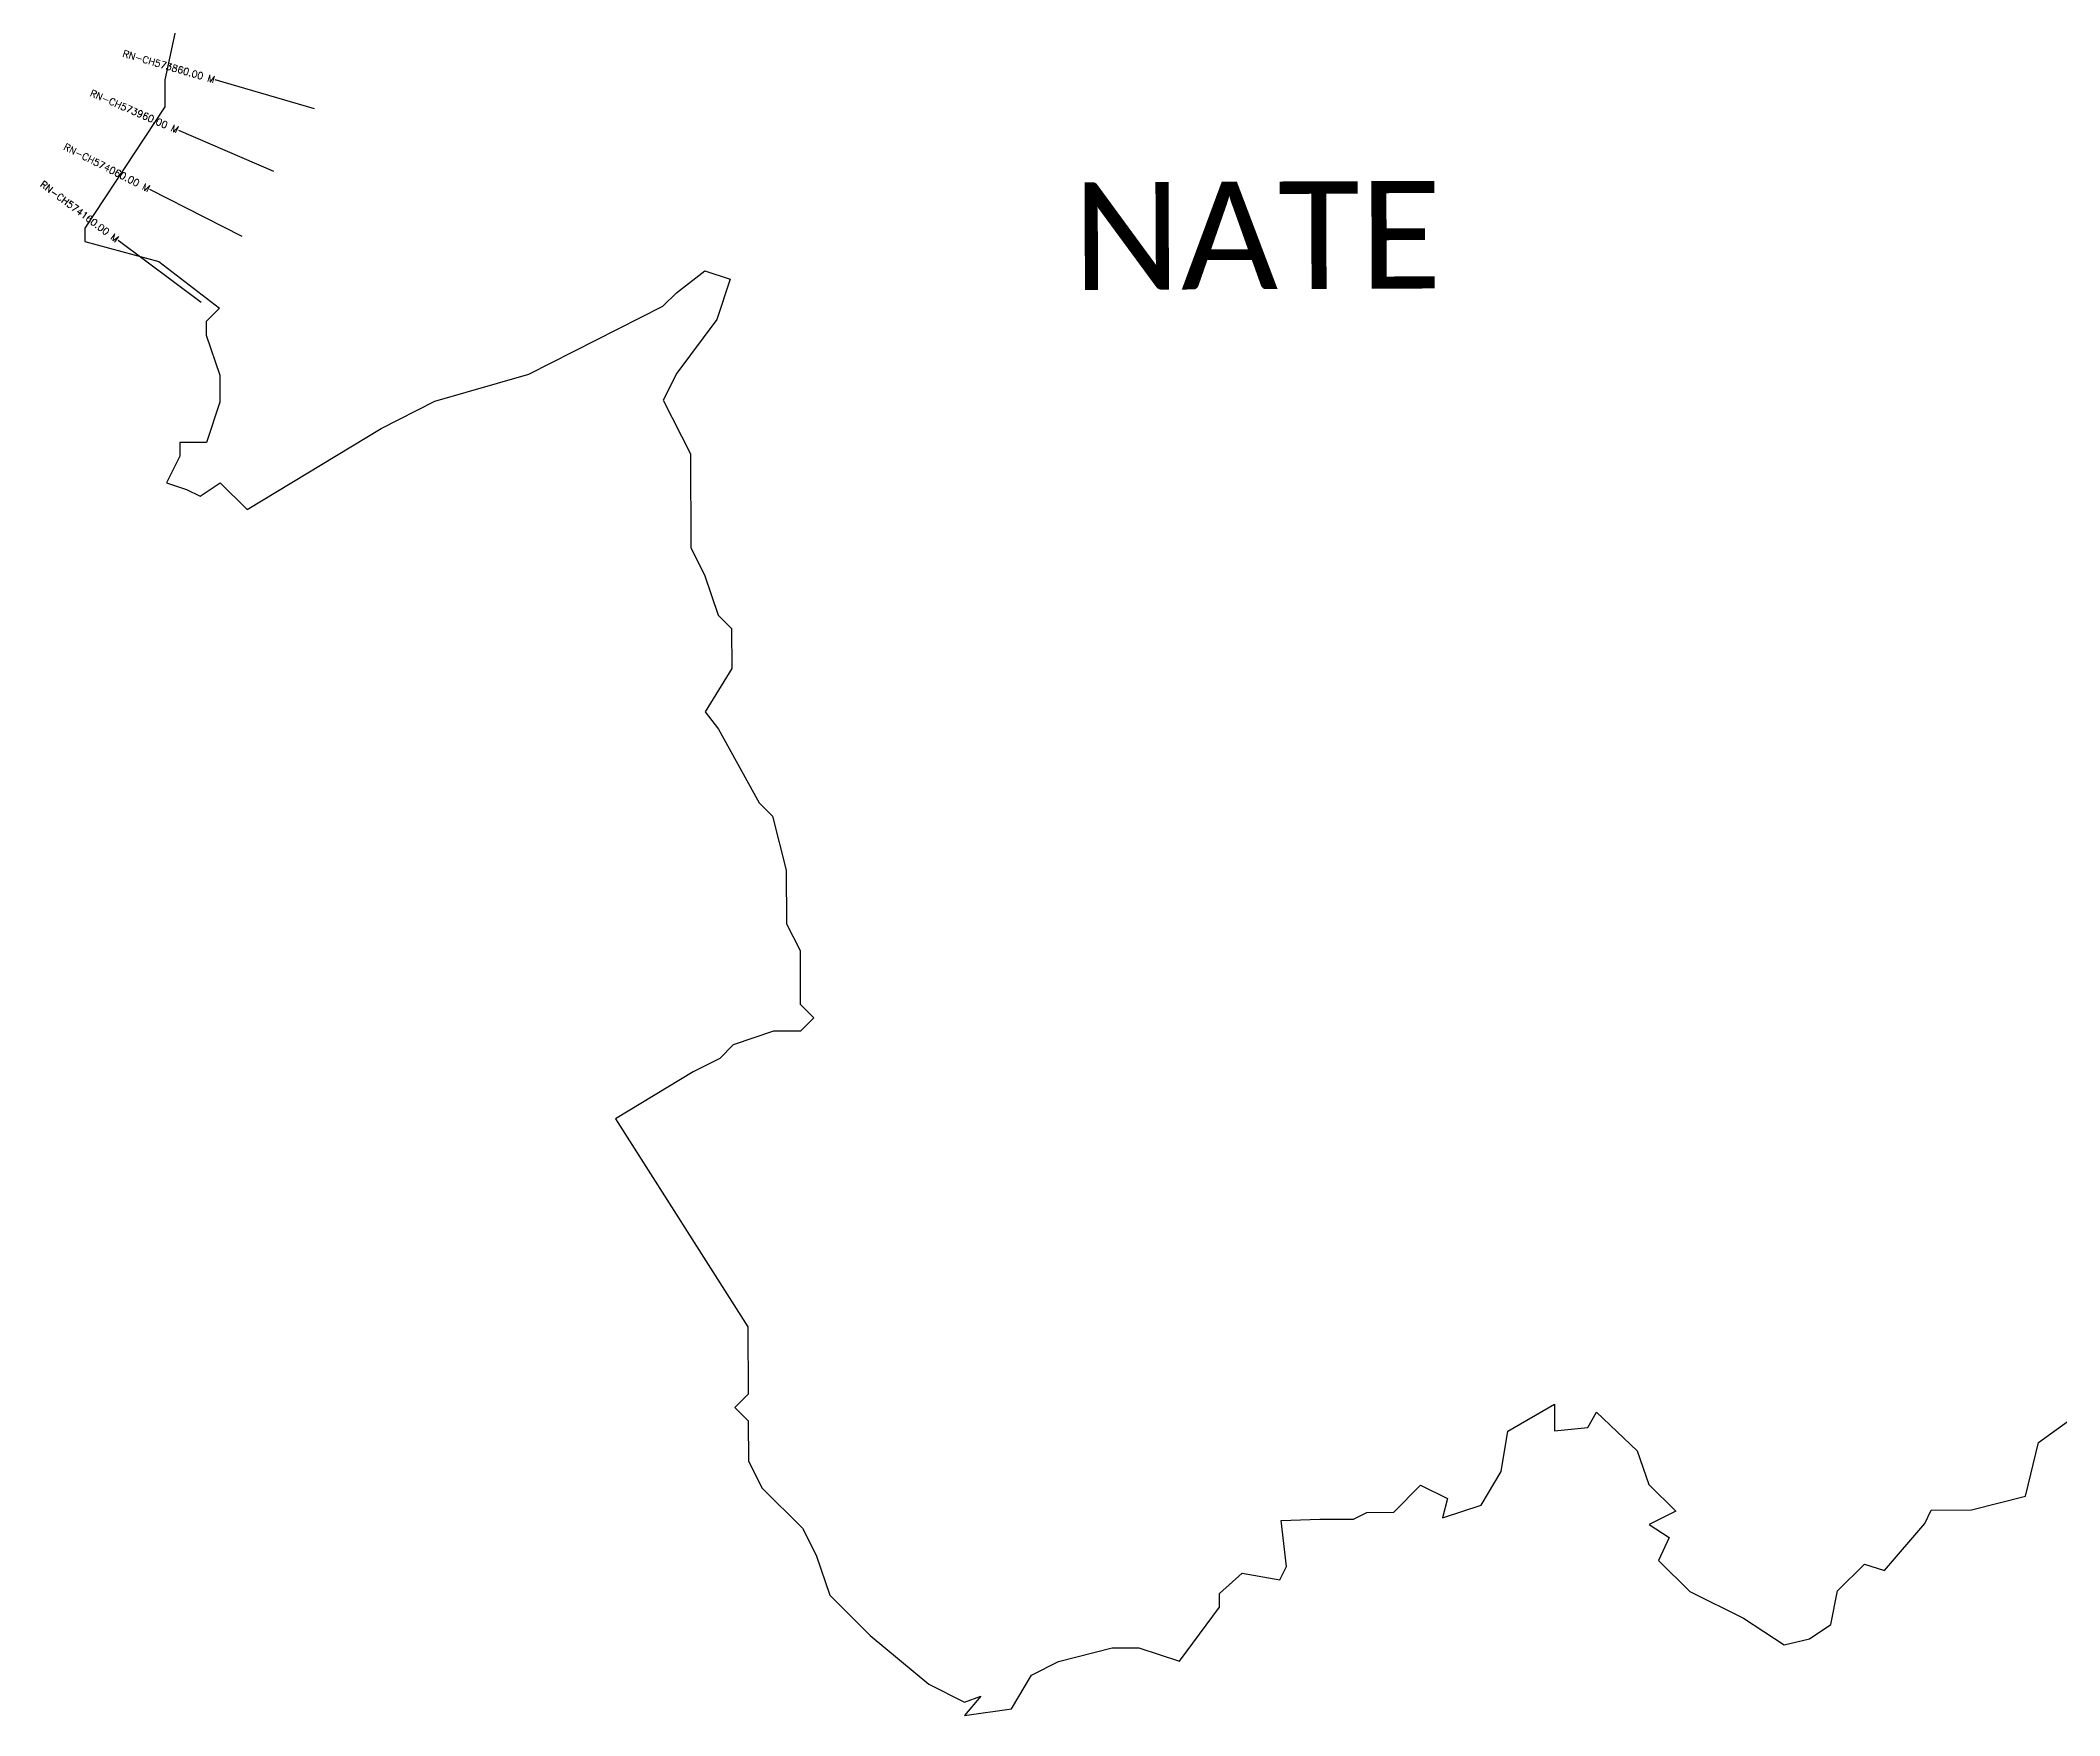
# Model space of a CAD drawing. Header units: metres. Extents: x 321872 to 327738, y 1839281 to 1843763.
# Drawn here: x 321879 to 324805, y 1839281 to 1841709 of the extents above; entities that cross this region are included whole.
import ezdxf
from ezdxf.enums import TextEntityAlignment as Align

# ---------------------------------------------------------------- set-up
doc = ezdxf.new("R2010")
doc.units = ezdxf.units.M
for name, color, linetype in [('CS', 134, 'Continuous'), ('CSMark', 6, 'Continuous'), ('VILLAGE BOUNDRY', 10, 'Continuous'), ('VILLAGE NAME', 250, 'Continuous')]:
    doc.layers.add(name, color=color, linetype=linetype)
doc.styles.get("Standard").update_dxf_attribs({"font": 'simplex.shx'})

msp = doc.modelspace()

# ---------------------------------------------------------------- linework, layer by layer
at = {"layer": 'CS'}
for p, q in [((322276, 1841610.2), (322132, 1841651.9)), ((322216.8, 1841519.2), (322079.1, 1841578.6)), ((322171.1, 1841425), (322037.4, 1841493)), ((322111.4, 1841329.2), (321991.4, 1841419.2))]:
    msp.add_line(p, q, dxfattribs=at)
at = {"layer": 'VILLAGE BOUNDRY'}
msp.add_lwpolyline([(322078, 1841739.6), (322058.9, 1841651.9), (322059.1, 1841612.9), (321942.9, 1841437.2), (321943, 1841417.7), (322050.2, 1841388.9), (322138.2, 1841321.1), (322118.8, 1841301.5), (322118.9, 1841282.1), (322138.6, 1841223.7), (322138.8, 1841184.8), (322119.5, 1841126.3), (322080.6, 1841126.1), (322080.7, 1841106.6), (322061.4, 1841067.6), (322090.6, 1841058), (322110.1, 1841048.3), (322139.3, 1841067.9), (322178.4, 1841029.1), (322372.6, 1841146.8), (322450.4, 1841186.1), (322586.6, 1841225.6), (322780.9, 1841323.9), (322800.4, 1841343.4), (322841.7, 1841375), (322878.2, 1841363.2), (322859, 1841304.7), (322800.9, 1841226.6), (322781.5, 1841187.5), (322820.8, 1841109.8), (322821.4, 1840973.4), (322841, 1840934.5), (322860.8, 1840876.2), (322880.3, 1840856.8), (322880.6, 1840798.4), (322842.3, 1840735.9), (322861.5, 1840710.6), (322920.4, 1840603.8), (322939.9, 1840584.4), (322959.7, 1840506.5), (322960, 1840428.6), (322979.7, 1840389.7), (322980, 1840311.8), (322999.6, 1840292.4), (322980.2, 1840272.9), (322941.2, 1840272.7), (322882.9, 1840253), (322863.5, 1840233.4), (322824.6, 1840213.8), (322712.2, 1840145.6), (322904.1, 1839844.1), (322904.5, 1839746.7), (322885.1, 1839727.1), (322904.7, 1839707.7), (322904.9, 1839649.3), (322924.6, 1839610.4), (322983.3, 1839552.2), (323002.9, 1839513.3), (323022.7, 1839455), (323081.3, 1839396.8), (323166.2, 1839326), (323218.1, 1839300), (323241.9, 1839308.7), (323218.1, 1839280.5), (323286.3, 1839290.5), (323315.3, 1839339.3), (323354.2, 1839359), (323432, 1839378.8), (323470.9, 1839379), (323529.5, 1839359.7), (323587.6, 1839437.9), (323587.5, 1839457.4), (323620.5, 1839486.9), (323675.1, 1839477.2), (323684.7, 1839496.7), (323677.1, 1839563.6), (323733.1, 1839565.1), (323781.8, 1839565.3), (323801.2, 1839575.1), (323840.2, 1839575.3), (323879, 1839614.4), (323918, 1839595.1), (323910.9, 1839567.4), (323966.7, 1839585.6), (323995.8, 1839634.4), (324005.3, 1839692.9), (324073.2, 1839732.1), (324073.4, 1839693.2), (324121.7, 1839698), (324134, 1839720.3), (324193, 1839664.4), (324210.1, 1839615.8), (324249.2, 1839577), (324210.4, 1839557.4), (324239.2, 1839538.8), (324223.9, 1839505.2), (324269.2, 1839460.3), (324347.2, 1839421.6), (324405.9, 1839383), (324442.8, 1839392), (324473.9, 1839412.5), (324483.5, 1839461.2), (324522.3, 1839500.3), (324551.5, 1839490.7), (324609.7, 1839559.1), (324619.3, 1839578.6), (324677.7, 1839578.9), (324755.6, 1839598.7), (324774.7, 1839676.7), (324910.6, 1839774.6)], dxfattribs=at)

# ---------------------------------------------------------------- texts
at = {"layer": 'CSMark'}
for s, rotation, p in [('RN-CH573860.00 M', 343.8279, (322131, 1841652.2)), ('RN-CH573960.00 M', 336.6722, (322078.2, 1841579)), ('RN-CH574060.00 M', 333.0381, (322036.5, 1841493.5)), ('RN-CH574160.00 M', 323.134, (321990.6, 1841419.8))]:
    msp.add_text(s, height=10, rotation=rotation, dxfattribs=at).set_placement(p, align=Align.MIDDLE_RIGHT)
at = {"layer": 'VILLAGE NAME', "insert": (323374.4, 1841503.4), "char_height": 155.989, "attachment_point": 1, "rotation": 0.2435}
msp.add_mtext_dynamic_manual_height_columns('{\\fCalibri|b0|i0|c0|p34;NATE}', width=1979.573, gutter_width=779.9, heights=[0], dxfattribs=at)

doc.saveas('drawing.dxf')
